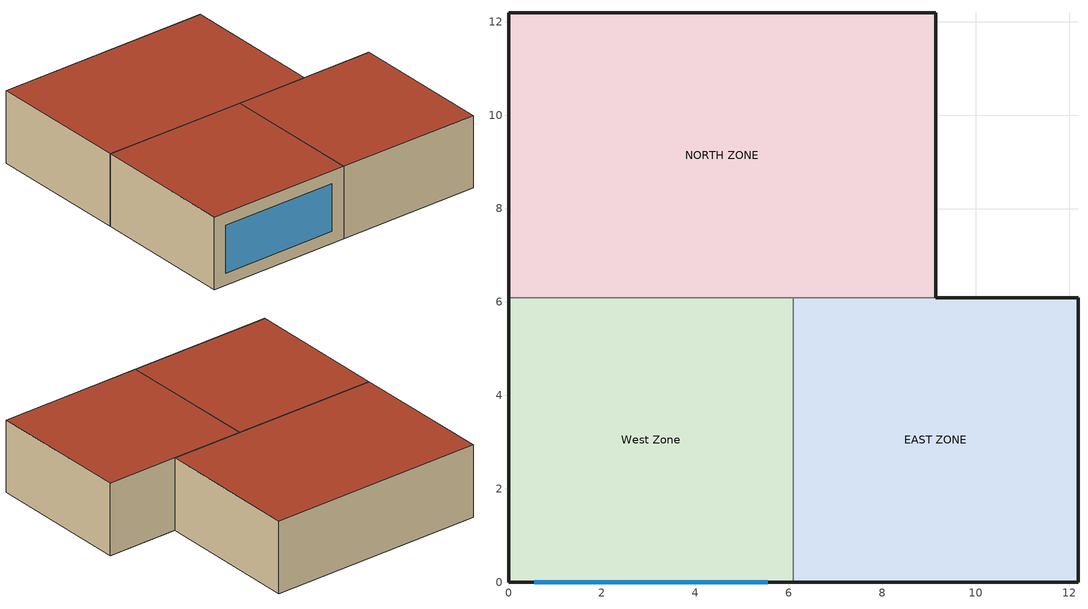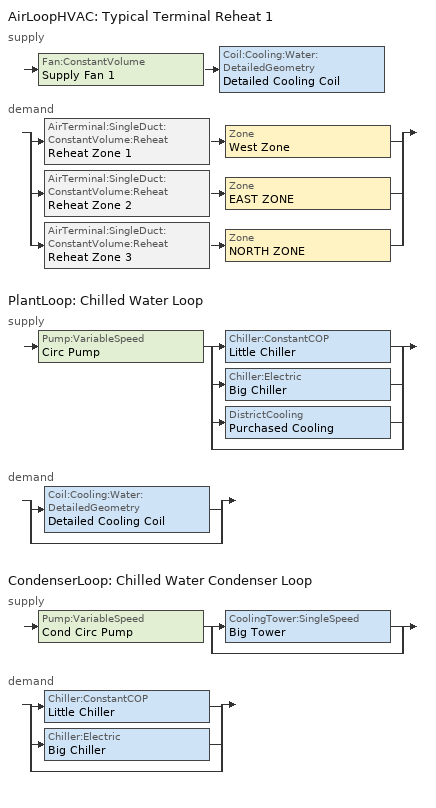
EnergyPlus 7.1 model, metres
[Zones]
West Zone
 floor adiabatic (FLOOR SLAB 8 IN): 0,0 0,6.1 6.1,6.1 6.1,0 z0
 wall outside (EXTWALL80): 0,6.1 0,0 6.1,0 z0:3.05
 wall to NORTH ZONE (PARTITION06): 6.1,6.1 0,6.1 z0:3.05
 wall to EAST ZONE (PARTITION06): 6.1,0 6.1,6.1 z0:3.05
 window (WIN-CON-LIGHT): 0.55,0 5.55,0 z0.5:2.5
 roof outside (ROOF34): 0,6.1 0,0 6.1,0 6.1,6.1 z3.05
EAST ZONE
 floor adiabatic (FLOOR SLAB 8 IN): 6.1,0 6.1,6.1 12.19,6.1 12.19,0 z0
 wall outside (EXTWALL80): 6.1,0 12.19,0 12.19,6.1 9.14,6.1 z0:3.05
 wall to NORTH ZONE (PARTITION06): 9.14,6.1 6.1,6.1 z0:3.05
 roof outside (ROOF34): 6.1,6.1 6.1,0 12.19,0 12.19,6.1 z3.05
NORTH ZONE
 floor adiabatic (FLOOR SLAB 8 IN): 0,6.1 0,12.19 9.14,12.19 9.14,6.1 z0
 wall outside (EXTWALL80): 9.14,6.1 9.14,12.19 0,12.19 0,6.1 z0:3.05
 roof outside (ROOF34): 0,12.19 0,6.1 9.14,6.1 9.14,12.19 z3.05
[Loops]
AirLoopHVAC 'Typical Terminal Reheat 1'
 supply: Fan:ConstantVolume 'Supply Fan 1' > Coil:Cooling:Water:DetailedGeometry 'Detailed Cooling Coil'
 demand: split
  | AirTerminal:SingleDuct:ConstantVolume:Reheat 'Reheat Zone 1' > Zone 'West Zone'
  | AirTerminal:SingleDuct:ConstantVolume:Reheat 'Reheat Zone 2' > Zone 'EAST ZONE'
  | AirTerminal:SingleDuct:ConstantVolume:Reheat 'Reheat Zone 3' > Zone 'NORTH ZONE'
PlantLoop 'Chilled Water Loop'
 supply: Pump:VariableSpeed 'Circ Pump' > split
  | Chiller:ConstantCOP 'Little Chiller'
  | Chiller:Electric 'Big Chiller'
  | DistrictCooling 'Purchased Cooling'
  | bypass
 demand: split
  | Coil:Cooling:Water:DetailedGeometry 'Detailed Cooling Coil'
  | bypass
CondenserLoop 'Chilled Water Condenser Loop'
 supply: Pump:VariableSpeed 'Cond Circ Pump' > split
  | CoolingTower:SingleSpeed 'Big Tower'
  | bypass
 demand: split
  | Chiller:ConstantCOP 'Little Chiller'
  | Chiller:Electric 'Big Chiller'
  | bypass
[Building]
NONE: North Axis {deg}=0; Terrain=Suburbs; Loads Convergence Tolerance Value=0.04; Temperature Convergence Tolerance Value {deltaC}=0.4; Solar Distribution=FullInteriorAndExterior; Maximum Number of Warmup Days=25; Minimum Number of Warmup Days=6
[Site:Location]
CHICAGO_IL_USA TMY2-94846: Latitude {deg}=42; Longitude {deg}=-87.88; Time Zone {hr}=-6; Elevation {m}=190
[SizingPeriod:DesignDay] Day of Month=25; Day Type=Monday; Humidity Condition Type=Wetbulb; Barometric Pressure {Pa}=99063; Rain Indicator=No; Snow Indicator=No; Daylight Saving Time Indicator=No; Solar Model Indicator=ASHRAEClearSky
Name | Month | Maximum Dry-Bulb Temperature {C} | Daily Dry-Bulb Temperature Range {deltaC} | Wetbulb or DewPoint at Maximum Dry-Bulb {C} | Wind Speed {m/s} | Wind Direction {deg} | Sky Clearness
CHICAGO_IL_USA Annual Heating 99% Design Conditions DB | 1 | -17.3 | 0 | -17.3 | 4.9 | 270 | 0
CHICAGO_IL_USA Annual Cooling 1% Design Conditions DB/MCWB | 7 | 31.5 | 10.7 | 23 | 5.3 | 230 | 1
[Site:GroundTemperature:BuildingSurface]
20.03, 20.03, 20.13, 20.3, 20.43, 20.52, 20.62, 20.77, 20.78, 20.55, 20.44, 20.2
[Material] Thermal Absorptance=0.9
Name | Roughness | Thickness {m} | Conductivity {W/m-K} | Density {kg/m3} | Specific Heat {J/kg-K} | Solar Absorptance | Visible Absorptance
A1 - 1 IN STUCCO | Smooth | 0.0253898 | 0.691831 | 1858.142 | 836.8 | 0.92 | 0.92
C4 - 4 IN COMMON BRICK | Rough | 0.101498 | 0.726422 | 1922.216 | 836.8 | 0.76 | 0.76
E1 - 3 / 4 IN PLASTER OR GYP BOARD | Smooth | 0.01905 | 0.726422 | 1601.846 | 836.8 | 0.92 | 0.92
C6 - 8 IN CLAY TILE | Smooth | 0.203302 | 0.570761 | 1121.292 | 836.8 | 0.82 | 0.82
C10 - 8 IN HW CONCRETE | MediumRough | 0.203302 | 1.729577 | 2242.585 | 836.8 | 0.65 | 0.65
E2 - 1 / 2 IN SLAG OR STONE | Rough | 0.0127102 | 1.435549 | 881.0155 | 1673.6 | 0.55 | 0.55
E3 - 3 / 8 IN FELT AND MEMBRANE | Rough | 0.00954024 | 0.190253 | 1121.292 | 1673.6 | 0.75 | 0.75
B5 - 1 IN DENSE INSULATION | VeryRough | 0.0253898 | 0.0432394 | 91.30524 | 836.8 | 0.5 | 0.5
C12 - 2 IN HW CONCRETE | MediumRough | 0.0509016 | 1.729577 | 2242.585 | 836.8 | 0.65 | 0.65
[WindowMaterial:Glazing]
WIN-LAY-GLASS-LIGHT: Optical Data Type=SpectralAverage; Thickness {m}=0.003; Solar Transmittance at Normal Incidence=0.9; Front Side Solar Reflectance at Normal Incidence=0.031; Back Side Solar Reflectance at Normal Incidence=0.031; Visible Transmittance at Normal Incidence=0.9; Front Side Visible Reflectance at Normal Incidence=0.05; Back Side Visible Reflectance at Normal Incidence=0.05; Infrared Transmittance at Normal Incidence=0; Front Side Infrared Hemispherical Emissivity=0.84; Back Side Infrared Hemispherical Emissivity=0.84; Conductivity {W/m-K}=0.9
[Construction]
EXTWALL80: A1 - 1 IN STUCCO, C4 - 4 IN COMMON BRICK, E1 - 3 / 4 IN PLASTER OR GYP BOARD
PARTITION06: E1 - 3 / 4 IN PLASTER OR GYP BOARD, C6 - 8 IN CLAY TILE, E1 - 3 / 4 IN PLASTER OR GYP BOARD
FLOOR SLAB 8 IN: C10 - 8 IN HW CONCRETE
ROOF34: E2 - 1 / 2 IN SLAG OR STONE, E3 - 3 / 8 IN FELT AND MEMBRANE, B5 - 1 IN DENSE INSULATION, C12 - 2 IN HW CONCRETE
WIN-CON-LIGHT: WIN-LAY-GLASS-LIGHT
[Zone] Type=1; Multiplier=1; Ceiling Height {m}=autocalculate; Volume {m3}=autocalculate
West Zone; EAST ZONE; NORTH ZONE
[People] Number of People Schedule=Office Occupancy; Number of People Calculation Method=people; Fraction Radiant=0.3; Activity Level Schedule=Activity Sch; Carbon Dioxide Generation Rate {m3/s-W}=3.82E-8; Mean Radiant Temperature Calculation Type=zoneaveraged; Work Efficiency Schedule=Work Eff Sch; Clothing Insulation Schedule=Clothing Sch; Air Velocity Schedule=Air Velo Sch; Thermal Comfort Model 1 Type=FANGER
Name | Zone or ZoneList | Number of People
West Zone | West Zone | 3
EAST ZONE | EAST ZONE | 3
NORTH ZONE | NORTH ZONE | 4
[ElectricEquipment] Schedule=Intermittent; Design Level Calculation Method=EquipmentLevel; Fraction Latent=0; Fraction Radiant=0.3; Fraction Lost=0
Name | Zone or ZoneList | Design Level {W}
West Zone ElecEq 1 | West Zone | 2928.751
EAST ZONE ElecEq 1 | EAST ZONE | 1464.375
NORTH ZONE ElecEq 1 | NORTH ZONE | 2928.751
[Lights] Schedule=Office Lighting; Design Level Calculation Method=LightingLevel; Return Air Fraction=0; Fraction Radiant=0.2; Fraction Visible=0.2; Fraction Replaceable=0
Name | Zone or ZoneList | Lighting Level {W}
EAST ZONE Lights 1 | EAST ZONE | 1464.375
NORTH ZONE Lights 1 | NORTH ZONE | 878.6252
[AirLoopHVAC]
Typical Terminal Reheat 1: Design Supply Air Flow Rate {m3/s}=1.3
[AvailabilityManager:Scheduled]
Reheat System 1 Avail: Schedule=FanAndCoilAvailSched
[PlantLoop]
Chilled Water Loop: Fluid Type=Water; Plant Equipment Operation Scheme=CW Loop Operation; Maximum Loop Temperature {C}=98; Minimum Loop Temperature {C}=1; Maximum Loop Flow Rate {m3/s}=0.0011; Minimum Loop Flow Rate {m3/s}=0; Plant Loop Volume {m3}=autocalculate; Load Distribution Scheme=Optimal
[SetpointManager:Scheduled] Control Variable=Temperature
Name | Schedule | Setpoint Node or NodeList
Chilled Water Loop Setpoint Manager | CW Loop Temp Schedule | Chilled Water Loop Setpoint Node List
Big Chiller Setpoint Manager | CW Loop Temp Schedule | Big Chiller Outlet Node
Little Chiller Setpoint Manager | CW Loop Temp Schedule | Little Chiller Outlet Node
Supply Air Temp Manager | Seasonal Reset Supply Air Temp Sch | Supply Air Temp Nodes
[PlantEquipmentOperationSchemes]
CW Loop Operation: Control Scheme 1=Peak Operation; Control Scheme 1 Schedule=On Peak; Control Scheme 2=Off Peak Operation; Control Scheme 2 Schedule=Off Peak
[PlantEquipmentOperation:CoolingLoad] Load Range 1 Lower Limit {W}=0
Name | Load Range 1 Upper Limit {W} | Range 1 Equipment List | Load Range 2 Lower Limit {W} | Load Range 2 Upper Limit {W} | Range 2 Equipment List | Load Range 3 Lower Limit {W} | Load Range 3 Upper Limit {W} | Range 3 Equipment List
Peak Operation | 70000 | Chiller Plant | 70000 | 245000 | Chiller Plant and Purchased | 245000 | 500000 | Purchased Only
Off Peak Operation | 900000 | All Chillers
Year Round Tower Operation | 90000000 | All Towers
[PlantEquipmentList]
Chiller Plant: Little Chiller
Chiller Plant and Purchased: Big Chiller, Purchased Cooling
Purchased Only: Purchased Cooling
All Chillers: Big Chiller, Little Chiller
[DistrictCooling]
Purchased Cooling: Nominal Capacity {W}=680000
[Chiller:Electric]
Big Chiller: Condenser Type=WaterCooled; Nominal Capacity {W}=45000; Nominal COP {W/W}=2.75; Minimum Part Load Ratio=.15; Maximum Part Load Ratio=1; Optimum Part Load Ratio=.65; Design Condenser Inlet Temperature {C}=29.44; Temperature Rise Coefficient=2.682759; Design Chilled Water Outlet Temperature {C}=6.667; Design Chilled Water Flow Rate {m3/s}=0.0011; Design Condenser Fluid Flow Rate {m3/s}=0.0005; Coefficient 1 of Capacity Ratio Curve=0.944836; Coefficient 2 of Capacity Ratio Curve=-0.0570088; Coefficient 3 of Capacity Ratio Curve=-0.00185486; Coefficient 1 of Power Ratio Curve=1.907846; Coefficient 2 of Power Ratio Curve=-1.20499; Coefficient 3 of Power Ratio Curve=0.263462; Coefficient 1 of Full Load Ratio Curve=0.03303; Coefficient 2 of Full Load Ratio Curve=0.6852; Coefficient 3 of Full Load Ratio Curve=0.2818; Chilled Water Outlet Temperature Lower Limit {C}=5; Chiller Flow Mode=VariableFlow
[Chiller:ConstantCOP]
Little Chiller: Nominal Capacity {W}=25000; Nominal COP {W/W}=2.5; Design Chilled Water Flow Rate {m3/s}=0.0011; Design Condenser Water Flow Rate {m3/s}=0.0011; Condenser Type=WaterCooled; Chiller Flow Mode=VariableFlow
[Pump:VariableSpeed] Rated Flow Rate {m3/s}=.0011; Rated Pump Head {Pa}=300000; Rated Power Consumption {W}=500; Motor Efficiency=.87; Fraction of Motor Inefficiencies to Fluid Stream=0; Coefficient 1 of the Part Load Performance Curve=0; Coefficient 2 of the Part Load Performance Curve=1; Coefficient 3 of the Part Load Performance Curve=0; Coefficient 4 of the Part Load Performance Curve=0; Minimum Flow Rate {m3/s}=0; Pump Control Type=INTERMITTENT
Circ Pump; Cond Circ Pump
[CondenserLoop]
Chilled Water Condenser Loop: Fluid Type=Water; Condenser Equipment Operation Scheme=Tower Loop Operation; Maximum Loop Temperature {C}=80; Minimum Loop Temperature {C}=10; Maximum Loop Flow Rate {m3/s}=0.0011; Minimum Loop Flow Rate {m3/s}=0; Condenser Loop Volume {m3}=autocalculate; Load Distribution Scheme=Sequential
[SetpointManager:FollowOutdoorAirTemperature]
MyCondenserControl: Control Variable=Temperature; Reference Temperature Type=OutdoorAirWetBulb; Offset Temperature Difference {deltaC}=0; Maximum Setpoint Temperature {C}=80; Minimum Setpoint Temperature {C}=10; Setpoint Node or NodeList=Condenser Supply Outlet Node
[CondenserEquipmentOperationSchemes]
Tower Loop Operation: Control Scheme 1=Year Round Tower Operation; Control Scheme 1 Schedule=ON
[CondenserEquipmentList]
All Towers: Big Tower
[CoolingTower:SingleSpeed]
Big Tower: Design Water Flow Rate {m3/s}=.0011; Design Air Flow Rate {m3/s}=16; Fan Power at Design Air Flow Rate {W}=1000; U-Factor Times Area Value at Design Air Flow Rate {W/K}=1750; Air Flow Rate in Free Convection Regime {m3/s}=0; U-Factor Times Area Value at Free Convection Air Flow Rate {W/K}=0; Performance Input Method=UFactorTimesAreaAndDesignWaterFlowRate
[ZoneControl:Thermostat] Control Type Schedule=Zone Control Type Sched; Control 1=Heating Setpoint with SB; Control 2=Cooling Setpoint with SB
Name | Zone or ZoneList
Zone 1 Thermostat | West Zone
Zone 2 Thermostat | EAST ZONE
Zone 3 Thermostat | NORTH ZONE
[ThermostatSetpoint:SingleHeating]
Heating Setpoint with SB: Setpoint Temperature Schedule=Heating Setpoints
[ThermostatSetpoint:SingleCooling]
Cooling Setpoint with SB: Setpoint Temperature Schedule=Cooling Setpoints
[Zone equipment]
West Zone: Reheat Zone 1
EAST ZONE: Reheat Zone 2
NORTH ZONE: Reheat Zone 3
[Fan:ConstantVolume]
Supply Fan 1: Availability Schedule=FanAndCoilAvailSched; Fan Efficiency=0.7; Pressure Rise {Pa}=600; Maximum Flow Rate {m3/s}=1.3; Motor Efficiency=0.9; Motor In Airstream Fraction=1
[Coil:Cooling:Water:DetailedGeometry]
Detailed Cooling Coil: Availability Schedule=CoolingCoilAvailSched; Maximum Water Flow Rate {m3/s}=0.0011; Tube Outside Surface Area {m2}=6.23816; Total Tube Inside Area {m2}=6.20007; Fin Surface Area {m2}=101.716; Minimum Airflow Area {m2}=0.810606; Coil Depth {m}=0.165098; Fin Diameter {m}=0.435072; Fin Thickness {m}=0.00149998; Tube Inside Diameter {m}=0.01445; Tube Outside Diameter {m}=0.0158798; Tube Thermal Conductivity {W/m-K}=385.765; Fin Thermal Conductivity {W/m-K}=203.883; Fin Spacing {m}=0.00181429; Tube Depth Spacing {m}=0.0258998; Number of Tube Rows=6; Number of Tubes per Row=16
[AirTerminal:SingleDuct:ConstantVolume:Reheat] Availability Schedule=FanAndCoilAvailSched; Maximum Hot Water or Steam Flow Rate {m3/s}=0; Minimum Hot Water or Steam Flow Rate {m3/s}=0; Convergence Tolerance=0.001
Name | Maximum Air Flow Rate {m3/s} | Reheat Coil
Reheat Zone 1 | 0.47 | Reheat Coil Zone 1
Reheat Zone 2 | 0.36 | Reheat Coil Zone 2
Reheat Zone 3 | 0.47 | Reheat Coil Zone 3
[Coil:Heating:Gas] Availability Schedule=FanAndCoilAvailSched; Gas Burner Efficiency=0.8
Name | Nominal Capacity {W}
Reheat Coil Zone 1 | 6000
Reheat Coil Zone 3 | 8000
[Coil:Heating:Electric]
Reheat Coil Zone 2: Availability Schedule=FanAndCoilAvailSched; Efficiency=1; Nominal Capacity {W}=5000
[Controller:WaterCoil]
Main Cooling Coil Controller: Control Variable=Temperature; Action=Reverse; Actuator Variable=FLOW; Controller Convergence Tolerance {deltaC}=0.1; Maximum Actuated Flow {m3/s}=0.0011; Minimum Actuated Flow {m3/s}=0
[Schedule:Compact]
ACTIVITY SCH: Through: 12/31, For: Alldays, Until: 24:00, 131.8
WORK EFF SCH: Through: 12/31, For: Alldays, Until: 24:00, 0
CLOTHING SCH; ON: Through: 12/31, For: Alldays, Until: 24:00, 1
AIR VELO SCH: Through: 12/31, For: Alldays, Until: 24:00, 0.137
Office Occupancy: Through: 12/31, For: Weekdays, Until: 6:00, 0, Until: 7:00, 0.1, Until: 8:00, 0.5, Until: 12:00, 1, Until: 13:00, 0.5, Until: 16:00, 1, Until: 17:00, 0.5, Until: 18:00, 0.1, Until: 24:00, 0, For: Weekends Holidays SummerDesignDay WinterDesignDay CustomDay1 CustomDay2, Until: 24:00, 0
Intermittent: Through: 12/31, For: Weekdays, Until: 8:00, 0, Until: 18:00, 1, Until: 24:00, 0, For: Weekends Holidays SummerDesignDay WinterDesignDay CustomDay1 CustomDay2, Until: 24:00, 0
Office Lighting: Through: 12/31, For: Weekdays, Until: 6:00, 0.05, Until: 7:00, 0.2, Until: 17:00, 1, Until: 18:00, 0.5, Until: 24:00, 0.05, For: Weekends Holidays SummerDesignDay WinterDesignDay CustomDay1 CustomDay2, Until: 24:00, 0.05
ON PEAK: Through: 12/31, For: Alldays, Until: 9:00, 0, Until: 18:00, 1, Until: 24:00, 0
OFF PEAK: Through: 12/31, For: Alldays, Until: 9:00, 1, Until: 18:00, 0, Until: 24:00, 1
SEASONAL RESET SUPPLY AIR TEMP SCH: Through: 3/31, For: Alldays, Until: 24:00, 16, Through: 9/30, For: Alldays, Until: 24:00, 13, Through: 12/31, For: Alldays, Until: 24:00, 16
CW LOOP TEMP SCHEDULE: Through: 12/31, For: Alldays, Until: 24:00, 6.67
FANANDCOILAVAILSCHED: Through: 3/31, For: Alldays, Until: 24:00, 1, Through: 9/30, For: Weekdays, Until: 7:00, 0, Until: 17:00, 1, Until: 24:00, 0, For: Weekends Holidays SummerDesignDay WinterDesignDay CustomDay1 CustomDay2, Until: 24:00, 0, Through: 12/31, For: Alldays, Until: 24:00, 1
COOLINGCOILAVAILSCHED: Through: 3/31, For: Alldays, Until: 24:00, 0, Through: 9/30, For: Weekdays, Until: 7:00, 0, Until: 17:00, 1, Until: 24:00, 0, For: Weekends Holidays SummerDesignDay WinterDesignDay CustomDay1 CustomDay2, Until: 24:00, 0, Through: 12/31, For: Alldays, Until: 24:00, 0
HEATING SETPOINTS: Through: 12/31, For: Alldays, Until: 7:00, 15, Until: 17:00, 20, Until: 24:00, 15
COOLING SETPOINTS: Through: 12/31, For: Alldays, Until: 7:00, 30, Until: 17:00, 24, Until: 24:00, 30
ZONE CONTROL TYPE SCHED: Through: 3/31, For: Alldays, Until: 24:00, 1, Through: 9/30, For: Alldays, Until: 24:00, 2, Through: 12/31, For: Alldays, Until: 24:00, 1
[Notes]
TermRHGasElecCoils.idf
Basic file description:  1 story building divided into 3 interior conditioned zones. Roof with no plenum.
No ground contact with floor. Outdoor air is modulated based on occupancy and floor area.
Highlights:              This file does the basic test of a constant volume terminal reheat system with Gas and Electric reheat coils instead of hot water coils.
Simulation Location/Run: CHICAGO_IL_USA TMY2-94846, 2 design days, 2 run periods,
Run Control executes the design days only.
Location:                Chicago, IL
Design Days:             CHICAGO_IL_USA Annual Heating 99% Design Conditions DB, MaxDB= -17.3°C
CHICAGO_IL_USA Annual Cooling 1% Design Conditions, MaxDB=  31.5°C MCWB=  23.0°C
Run Period (Weather File): Winter 1/14, Summer 7/7, CHICAGO_IL_USA TMY2-94846
Run Control:             No zone or system sizing, design day simulation.
Building: Single floor rectangular L-shaped building 40 ft south wall, 40 ft west wall, zone height 10 feet.
There is a single window in West Zone's south wall. The walls are 1 in stucco over 4 in common brick
and gypboard. The roof is a built up roof with 1/2 in stone over 3/8 in felt over 1 in dense insulation
supported by 2 in heavy weight concrete. The window is single pane 3mm clear.
The window to wall ratio is approxomately 0.07.
The building is oriented due north.
Floor Area:        130.1 m2 (1403 ft2)
Number of Stories: 1
Zone Description Details:
|       West         |         East           |    window = *
Internal gains description:     ZONE West      - lighting is 0 watts, equip is 2928.751 watts, 3 occupants
Internal gains description:     ZONE North     - lighting is 878.6252 watts, equip is 2928.751 watts, 4 occupants
Internal gains description:     ZONE East      - lighting is 1464.375 watts, equip is 1464.375 watts, 3 occupants
Interzone Surfaces:             3 interzone surfaces (see diagram)
Internal Mass:                  None
Detached Shading:               None
Daylight:                       None
Natural Ventilation:            None
Compact Schedules:              Yes
Solair Distribution:            FullInteriorAndExterior
HVAC:                           3 zone terminal reheat system using single constant volume air loop. Central chilled
water coil scheduled to provide 16 C winter and 13 C summer supply air temperature.
Terminal reheat coils trim supply air temperature to meet zone thermostat set point.
Thermostat setting at 20 C in winter with 15 C set back temperature, 24 C in summer
with 30 C set back temperature. Cooling coil off in winter, reheat coil on all year.
Reheat Coils are either Natural gas at 80% efficienty of electric at 100%
Zonal Equipment:                AirTerminal:SingleDuct:ConstantVolume:Reheat
Central Air Handling Equipment: Yes
System Equipment Autosize:      No (chilled water, condenser, and hot water loop volumes are autosized)
Purchased Cooling:              No
Purchased Heating:              No
Purchased Chilled Water:        Yes (only used if alternate priority control equipment list is selected)
Purchased Hot Water:            Yes
Coils:                          Coil:Cooling:Water:DetailedGeometry
Pumps:                          Pump:VariableSpeed
Boilers:                        None
Chillers:                       Chiller:Electric (PlantEquipmentOperation:CoolingLoad set up for electric chiller only)
Chiller:ConstantCOP or DistrictCooling may be used if desired in various
combinations by changing priority control equipment list name in
PlantEquipmentOperation:CoolingLoad object.
Towers:                         CoolingTower:SingleSpeed
Standard Reports:               None
Timestep or Hourly Variables:   Timestep
Time bins Report:               None
HTML Report:                    None
Environmental Emissions:        None
Utility Tariffs:                None
